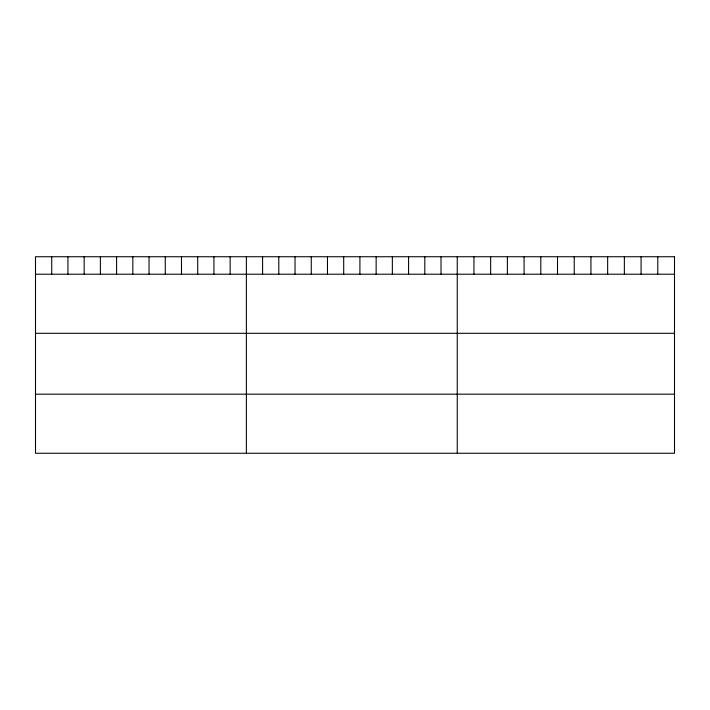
<?xml version="1.0" encoding="UTF-8"?>
<svg xmlns="http://www.w3.org/2000/svg" width="710" height="710" viewBox="0 0 710 710"><rect width="100%" height="100%" fill="white"/><g stroke="black" fill="none" stroke-linecap="round" stroke-linejoin="round"><path stroke-width="1.06" d="M35.5 274.211L674.5 274.211M35.5 333.301L674.5 333.301M35.5 394.174L674.5 394.174M657.788 256.745L657.788 274.211M641.077 256.745L641.077 274.211M624.365 256.745L624.365 274.211M607.653 256.745L607.653 274.211M590.942 256.745L590.942 274.211M574.23 256.745L574.23 274.211M557.51 256.745L557.51 274.211M540.798 256.745L540.798 274.211M524.087 256.745L524.087 274.211M507.375 256.745L507.375 274.211M490.663 256.745L490.663 274.211M473.952 256.745L473.952 274.211M457.24 256.745L457.24 453.255M441.017 256.745L441.017 274.211M424.802 256.745L424.802 274.211M408.578 256.745L408.578 274.211M392.355 256.745L392.355 274.211M376.14 256.745L376.14 274.211M359.917 256.745L359.917 274.211M343.693 256.745L343.693 274.211M327.47 256.745L327.47 274.211M311.255 256.745L311.255 274.211M295.032 256.745L295.032 274.211M278.808 256.745L278.808 274.211M262.594 256.745L262.594 274.211M246.37 256.745L246.37 453.255M230.146 256.745L230.146 274.211M213.932 256.745L213.932 274.211M197.708 256.745L197.708 274.211M181.485 256.745L181.485 274.211M165.27 256.745L165.27 274.211M149.047 256.745L149.047 274.211M132.823 256.745L132.823 274.211M116.6 256.745L116.6 274.211M100.385 256.745L100.385 274.211M84.162 256.745L84.162 274.211M67.938 256.745L67.938 274.211M51.724 256.745L51.724 274.211M674.5 256.745L35.5 256.745L35.5 453.255L674.5 453.255L674.5 256.745"/></g></svg>
